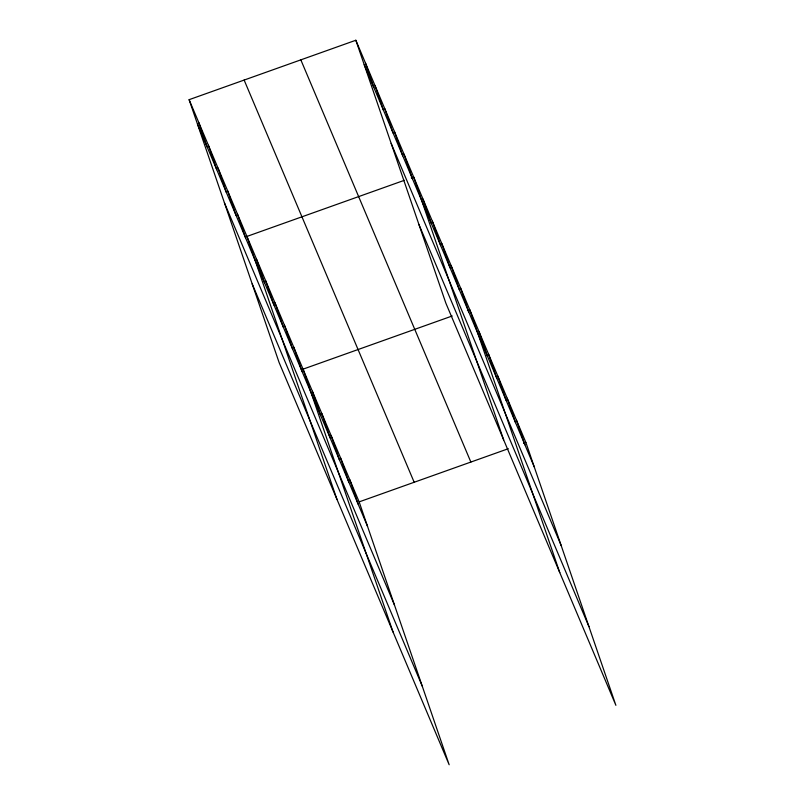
<?xml version="1.0" encoding="UTF-8"?>
<svg xmlns="http://www.w3.org/2000/svg" width="805" height="805" viewBox="0 0 805 805"><rect width="100%" height="100%" fill="white"/><g stroke="black" fill="none" stroke-linecap="round" stroke-linejoin="round"><path stroke-width="1.21" d="M189.115 99.679L359.151 501.877L449.16 764.75L279.124 362.552L189.115 99.679L355.84 40.25L525.876 442.448L615.885 705.321L445.849 303.123L355.84 40.25M404.291 180.33L246.934 236.429L336.933 499.301M411.315 177.835L413.659 176.999L503.658 439.872M452.209 315.983L303.042 369.153L393.041 632.026M467.423 310.559L469.768 309.724L559.767 572.596M359.151 501.877L508.317 448.707M523.542 443.273L525.876 442.448M364.212 64.692L534.248 466.88M391.15 143.37L561.186 545.569M418.912 224.444L588.948 626.632M300.829 59.862L470.865 462.06M244.136 80.067L414.173 482.265M197.487 124.121L367.523 526.319M224.424 202.8L394.46 604.998M252.176 283.873L422.212 686.061M516.528 420.321L524.9 444.763M507.18 398.203L515.542 422.645M497.822 376.086L506.194 400.518M488.474 353.959L496.836 378.4M479.116 331.841L487.488 356.283M460.42 287.596L468.782 312.038M451.062 265.479L459.434 289.921M441.714 243.362L450.086 267.803M432.366 221.234L440.727 245.676M423.007 199.117L431.379 223.559M404.019 154.208L412.391 178.65M394.39 131.416L402.752 155.858M384.75 108.625L393.122 133.067M375.12 85.833L383.482 110.275M365.48 63.042L373.852 87.483M349.803 479.75L358.165 504.192M340.445 457.632L348.817 482.074M331.097 435.515L339.469 459.957M321.748 413.388L330.11 437.829M312.39 391.27L320.762 415.712M293.684 347.025L302.056 371.467M284.336 324.908L292.708 349.35M274.988 302.791L283.35 327.233M265.63 280.663L274.002 305.105M256.282 258.546L264.654 282.988M237.294 213.637L245.666 238.079M227.654 190.845L236.026 215.287M218.024 168.054L226.396 192.496M208.384 145.262L216.756 169.704M198.755 122.471L207.116 146.913"/></g></svg>
